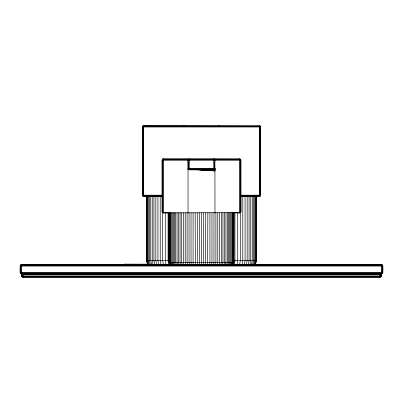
<?xml version="1.0" encoding="UTF-8"?>
<svg xmlns="http://www.w3.org/2000/svg" width="403" height="403" viewBox="0 0 403 403"><rect width="100%" height="100%" fill="white"/><g stroke="black" fill="none" stroke-linecap="round" stroke-linejoin="round"><path stroke-width="0.6" d="M21.495 273.728L381.505 273.833L382.457 273.441L382.85 272.483L382.85 266.061L382.457 265.109L381.505 264.716L21.495 264.716L20.543 265.109L20.15 266.061L20.15 272.483L20.543 273.441L21.495 273.833L20.251 273.002L382.749 273.002L382.019 273.728L382.019 264.816L382.749 265.547L20.251 265.547L20.981 264.816L20.981 273.728L20.15 272.483L382.85 272.483L382.387 273.37L381.505 273.833L381.505 264.716L382.387 265.174L382.85 266.061L20.15 266.061L20.613 265.174L21.495 264.716L21.495 273.728L382.029 273.607C383.031 271.103 383.031 267.441 382.029 264.937L20.971 264.937C19.969 267.441 19.969 271.103 20.971 273.607L21.495 273.728L20.377 273.012L20.251 272.483L20.251 266.061L20.377 265.532L21.495 265.109L381.505 265.109L382.623 265.532L382.749 266.061L382.749 272.483L382.623 273.012L381.505 273.441L20.996 273.37L21.495 273.002M168.902 212.683L162.908 212.844L162.177 212.114L162.177 160.152L162.605 159.286L163.26 159.014L239.74 159.014L240.41 159.23L240.878 160.152L240.878 211.761L240.41 212.683L163.26 212.9L162.59 212.683L162.122 211.761L162.122 160.152L162.908 159.069L162.908 212.844L163.26 212.9L163.26 159.014L162.605 159.286L162.177 160.152M191.349 169.467L214.915 170.575L214.97 168.65L188.03 168.65L188.816 169.734L214.184 169.844L214.184 159.069L213.832 159.014L213.832 169.789L214.754 170.257L214.97 170.927L194.337 169.451M213.832 169.003L214.915 169.003L213.832 169.789L189.168 169.789L188.085 169.003L213.832 169.003L214.754 170.257L214.97 168.65L214.754 170.257L191.944 169.451M234.098 212.683L240.092 212.844L240.823 212.114L240.823 160.152L240.395 159.286L240.092 159.069L240.092 212.844L239.74 212.9L239.74 159.014L240.395 159.286L240.823 159.8L162.177 159.8L163.26 159.069L239.74 159.069L240.823 159.8M162.459 195.531L142.486 195.531L143.221 196.261L142.43 195.178L142.43 126.99L142.919 126.129L143.574 125.852L143.574 196.316L143.211 196.196L143.221 125.907L260.096 126.068L260.57 126.99L260.293 195.833L260.514 195.178M240.541 196.316L259.779 196.261L259.779 126.99C259.22 124.91 261.512 127.202 259.426 126.638L143.574 126.638C141.861 127.363 143.08 125.273 143.221 126.335L143.574 126.638M23.052 274.66L22.17 273.783L21.903 274.186L381.097 274.186L380.422 273.511L380.422 277.052L381.097 276.382L21.903 276.382L22.578 277.052L21.903 276.382L21.903 274.186C23.581 272.262 21.596 277.062 23.052 277.148L379.948 277.148C381.52 277.027 381.52 274.786 380.83 273.783L379.948 274.66M188.03 168.65L188.302 169.305L189.168 169.789L188.513 169.512L189.168 169.734L189.168 159.014L188.806 159.135L188.816 169.734L213.832 169.789L214.915 169.003M203.56 264.716L203.626 212.698M189.168 168.65L188.564 169.255L214.436 169.255L214.487 159.805L213.832 159.482L188.564 159.548L188.498 168.65L188.564 169.255L189.168 169.572L214.436 169.406L213.832 169.734L214.184 169.512M240.541 195.848L260.031 195.782L260.096 126.99L259.779 126.124L143.206 125.973L142.486 126.99L142.551 195.541L143.574 196.261L162.459 196.316M240.092 160.152L240.662 159.482L239.74 159.069L240.662 160.152L240.662 212.431L240.41 211.761M205.611 264.716L205.747 212.698M240.395 159.286L162.59 159.23L163.26 159.8M259.426 126.638L259.779 125.907L260.57 126.99L142.43 126.99L142.707 126.335L143.574 125.907M207.646 264.716L207.847 212.698M209.656 264.716L209.923 262.64L209.923 212.698M234.304 264.716L234.934 260.57L234.934 212.537M188.03 212.9L188.03 160.152L188.816 159.069L188.085 160.152L188.151 169.013L188.413 169.255L188.816 168.65M240.541 195.178L260.57 195.178L259.779 196.261L260.031 195.934L259.426 195.531L240.541 195.531M211.625 264.716L211.958 262.64L211.958 212.698M142.647 195.848L142.813 126.386L142.43 126.99M162.908 160.152L162.338 159.482L162.505 212.361L162.122 211.761L162.399 212.416M142.647 126.99L143.574 126.068L259.426 126.068L260.353 126.32L259.779 126.99M240.395 212.109L240.878 211.761L240.757 212.124L240.495 212.361L240.662 211.761M237.029 264.716L237.715 260.57L237.715 212.537M163.26 159.23L162.908 159.069M239.604 264.716L240.334 260.57L240.334 212.537L240.823 211.761L240.606 159.497L240.878 160.152L162.122 160.152L162.399 159.497M143.221 126.99L142.919 126.643L142.486 126.99L142.707 126.335M142.486 126.99L142.813 126.386M188.085 160.152L188.302 159.497L188.03 160.152M242.017 264.716L242.792 260.57L242.792 196.316M213.555 264.716L213.953 262.64L213.953 212.698M244.253 264.716L245.074 260.57L245.074 196.316M259.779 126.335L260.096 126.068L260.514 126.99L260.293 126.335L260.514 126.99L260.031 126.386L259.426 126.32L142.969 126.386L142.969 195.782L143.574 196.1L162.459 196.1M246.304 264.716L247.165 260.57L247.165 196.316M248.167 264.716L249.064 260.57L249.064 196.316M215.434 264.716L215.892 262.64L215.892 212.698M249.83 264.716L250.757 260.57L250.757 196.316M251.286 264.716L252.243 260.57L252.243 196.316M21.903 274.66L22.563 273.627L22.17 274.66L22.236 276.367L23.052 277.148L23.052 273.511L21.807 274.66L381.193 274.66L380.437 273.627L380.83 274.66L380.764 276.367L379.948 277.148L379.948 273.511L380.981 274.176L381.097 274.66L380.981 276.393L379.948 277.052L23.052 277.052L22.236 276.72L21.807 275.904L381.193 275.904L380.669 276.624L379.948 276.785L23.052 276.785L22.019 276.393L21.903 275.904L21.903 274.66L22.236 274.201L22.578 274.66M252.525 264.716L253.507 260.57L253.507 196.316M253.552 264.716L254.55 260.57L254.55 196.316M254.353 264.716L255.366 260.57L255.366 196.316M254.928 264.716L255.955 260.57L255.955 196.316M255.27 264.716L256.308 260.57L256.308 196.316M217.252 264.716L217.771 262.64L217.771 212.698M255.386 264.716L256.424 260.57L256.424 196.316M142.904 196.1L143.574 196.316M214.502 169.572L214.502 170.006L188.513 169.512M214.502 159.23L213.832 159.069L214.502 159.23L214.97 160.152L214.698 159.497L213.832 159.014M229.146 264.635L235.916 264.635L229.176 264.539M162.177 212.114L162.59 212.683L162.656 159.548L188.302 159.497L188.085 159.8M219 264.716L219.58 262.64L219.58 212.698M147.024 264.529L147.453 264.277L147.276 264.877M145.619 264.529L146.057 264.277L145.876 264.877M220.678 264.716L221.307 262.64L221.307 212.698M144.249 264.529L144.697 264.277L144.511 264.877M142.919 264.529L143.377 264.277L143.186 264.877M141.629 264.529L142.098 264.277L141.906 264.877M140.38 264.529L140.859 264.277L140.662 264.877M222.27 264.716L222.955 262.64L222.955 212.698M139.176 264.529L139.66 264.277L139.458 264.877M162.122 160.152L162.505 159.548L162.243 159.79M260.57 195.178L260.081 196.044L259.426 196.316L259.426 125.852L260.081 126.124L259.779 126.129M138.012 264.529L138.506 264.277L138.3 264.877M136.889 264.529L137.398 264.277L137.186 264.877M135.816 264.529L136.33 264.277L136.113 264.877M223.776 264.716L224.511 262.64L224.511 212.698M134.783 264.529L135.302 264.277L135.091 264.877M133.796 264.529L134.325 264.277L134.108 264.877M132.859 264.529L133.393 264.277L133.171 264.877M131.967 264.529L132.511 264.277L132.285 264.877M225.186 264.716L225.962 262.64L225.962 212.698M131.121 264.529L131.67 264.277L131.67 264.776M130.325 264.529L130.653 264.177L130.884 264.776M129.58 264.529L130.139 264.277L129.907 264.877M128.804 264.776L129.212 264.177L129.544 264.529L129.212 264.877M128.235 264.529L128.567 264.177L128.905 264.529M127.635 264.529L128.209 264.277L127.973 264.877M226.491 264.716L227.317 262.64L227.317 212.698M127.086 264.529L127.67 264.277L127.67 264.776M126.592 264.529L126.935 264.177L127.177 264.776M126.003 264.776L126.492 264.177L126.733 264.776M125.751 264.529L126.346 264.277L126.346 264.776M125.121 264.529L125.237 264.177L125.761 264.177L126.109 264.529M125.298 264.776L125.514 264.277L125.484 264.776M147.453 264.277L124.567 264.277L124.673 264.776M124.698 264.529L124.814 264.177L147.276 264.177M125.066 264.776L125.066 264.277L125.051 264.877M227.695 264.716L228.556 262.64L228.556 212.698M228.783 264.716L229.68 262.64L229.68 212.698M229.755 264.716L230.682 262.64L230.682 212.698M230.607 264.716L231.564 262.64L231.564 212.698M231.332 264.716L232.314 262.64L232.314 212.698M231.932 264.716L232.929 262.64L232.929 212.698M232.4 264.716L233.413 262.64L233.413 212.698M232.733 264.716L233.76 262.64L233.76 212.698M232.934 264.716L233.972 262.64L234.037 212.698M233.261 264.197L234.037 262.64L168.963 262.64L168.963 212.698M20.251 266.061L20.613 265.557L20.981 266.061M382.749 272.483L382.387 272.987L382.019 272.483M381.097 275.904L380.764 276.367L380.422 275.904M20.981 272.483L20.613 272.987L20.251 272.483M22.578 275.904L22.236 276.367L21.903 275.904M382.019 266.061L382.387 265.557L382.749 266.061M380.422 274.66L380.764 274.201L381.097 274.66M143.221 195.178L142.813 195.782L142.43 195.178L162.459 195.178M214.184 160.152L214.754 159.482L240.344 159.548L240.41 212.683L239.74 212.9M143.574 125.852L142.969 126.235L143.221 126.335M162.913 159.286L163.26 159.069L162.656 159.397L163.26 159.014M143.211 125.973L142.904 126.068L143.221 126.124M240.344 212.517L239.74 212.844L234.098 212.844M260.031 126.386L259.426 126.99M240.344 159.548L239.74 160.152M20.543 273.441L21.495 272.483M22.17 276.785L23.052 275.904M381.505 266.061L382.457 265.109M143.574 195.178L142.969 195.782L162.459 195.848M213.832 160.152L214.436 159.548L213.832 159.23M162.394 159.805L162.656 159.548L163.26 160.152M143.221 195.833L143.574 195.531M188.816 169.305L189.168 169.003M213.832 159.8L214.184 159.497M239.74 159.8L240.087 159.497M23.052 276.382L22.588 276.72L23.052 277.052M381.505 265.547L382.004 265.174L381.505 264.816M379.948 274.186L380.412 273.844L22.588 273.844L23.052 274.186M142.919 126.129L143.221 125.907M21.495 264.816L20.996 265.174L21.495 265.547M381.505 273.728L382.004 273.37L381.505 273.002M379.948 277.052L380.412 276.72L379.948 276.382M189.168 159.014L188.513 159.286L189.168 159.8M259.779 196.044L259.426 196.261L260.031 195.934L240.541 196.1M239.74 212.844L240.087 212.623M162.605 159.286L162.898 159.135M188.302 169.305L188.085 168.65M125.469 264.877L125.822 264.529L125.469 264.177M183.627 125.973L183.985 125.907M230.083 264.635L230.43 264.539M230.43 264.635L230.838 264.539M188.816 159.286L189.168 159.23M183.632 125.907L183.985 125.852M260.081 126.643L260.514 126.638M260.353 195.848L260.514 195.531L259.426 195.531M162.605 212.623L168.902 212.844M146.576 196.316L146.576 260.57L169.235 260.57M233.765 260.57L256.424 260.57M147.523 264.529L124.462 264.529L124.592 264.776M188.498 169.572L214.184 169.844M193.873 169.467L214.502 170.006L214.184 169.734L214.915 168.65L214.754 169.32M196.196 169.477L214.915 170.575M197.425 169.446L214.97 170.927M219.015 125.907L219.368 125.907M239.74 159.23L240.087 159.286M259.426 125.907L260.081 126.129M143.574 196.261L142.919 196.044M219.015 125.852L219.378 125.973M163.26 212.9L162.656 212.517L162.666 260.57L163.396 264.716M259.426 125.852L260.031 126.235L259.794 125.973M239.74 159.014L240.344 159.397M124.814 264.177L125.404 264.529M124.839 264.877L124.567 264.277M162.913 212.623L163.26 212.844M240.495 159.548L240.878 160.152M162.656 212.361L162.338 211.761M142.969 126.386L143.574 126.99M381.505 272.483L382.457 273.441M379.948 275.904L380.83 276.785M20.543 265.109L21.495 266.061M259.426 195.178L260.031 195.782L260.293 195.531L260.187 126.386L260.57 126.99M213.832 168.65L214.436 169.255L214.698 168.998L214.587 159.548L214.915 160.152L214.97 212.9M189.168 160.152L188.564 159.548L188.302 159.805L188.302 168.998M259.779 195.178L260.081 195.531M214.184 168.65L214.487 168.998M188.513 159.8L188.816 160.152M214.698 159.8L214.915 160.152M142.486 195.178L142.707 195.531M240.601 159.497L240.757 159.79M214.754 159.482L214.915 159.8M168.963 262.64L169.995 264.716M170.066 264.716L169.028 262.64L169.028 212.698M170.268 264.716L169.24 262.64L169.24 212.698M170.6 264.716L169.587 262.64L169.587 212.698M171.068 264.716L170.071 262.64L170.071 212.698M171.668 264.716L170.686 262.64L170.686 212.698M172.393 264.716L171.436 262.64L171.436 212.698M173.245 264.716L172.318 262.64L172.318 212.698M174.217 264.716L173.32 262.64L173.32 212.698M175.305 264.716L174.444 262.64L174.444 212.698M176.509 264.716L175.683 262.64L175.683 212.698M177.814 264.716L177.038 262.64L177.038 212.698M179.224 264.716L178.489 262.64L178.489 212.698M180.73 264.716L180.045 262.64L180.045 212.698M182.322 264.716L181.693 262.64L181.693 212.698M184 264.716L183.42 262.64L183.42 212.698M185.748 264.716L185.229 262.64L185.229 212.698M147.73 264.716L146.692 260.57L146.692 196.316M146.576 260.57L147.614 264.716M148.072 264.716L147.045 260.57L147.045 196.316M148.647 264.716L147.634 260.57L147.634 196.316M149.448 264.716L148.45 260.57L148.45 196.316M150.475 264.716L149.493 260.57L149.493 196.316M151.714 264.716L150.757 260.57L150.757 196.316M153.17 264.716L152.243 260.57L152.243 196.316M187.566 264.716L187.108 262.64L187.108 212.698M154.833 264.716L153.936 260.57L153.936 196.316M156.696 264.716L155.835 260.57L155.835 196.316M158.747 264.716L157.926 260.57L157.926 196.316M189.445 264.716L189.047 262.64L189.047 212.698M160.983 264.716L160.208 260.57L160.208 196.316M162.177 211.761L162.243 212.119L162.605 212.109L162.59 211.761M260.293 126.643L260.353 126.99M165.971 264.716L165.285 260.57L165.285 212.537M191.375 264.716L191.042 262.64L191.042 212.698M168.696 264.716L168.066 260.57L168.066 212.537M193.344 264.716L193.077 262.64L193.077 212.698M195.354 264.716L195.153 212.698M197.389 264.716L197.253 212.698M199.44 264.716L199.374 212.698M223.67 264.539L227.841 264.635L223.574 264.635M201.5 212.698L201.5 264.716M120.28 264.459L117.288 264.554L120.28 264.459M211.469 264.539L204.281 264.635L211.469 264.539M217.796 264.539L211.656 264.635L217.796 264.539M222.466 264.539L218.088 264.635L222.466 264.539"/></g></svg>
